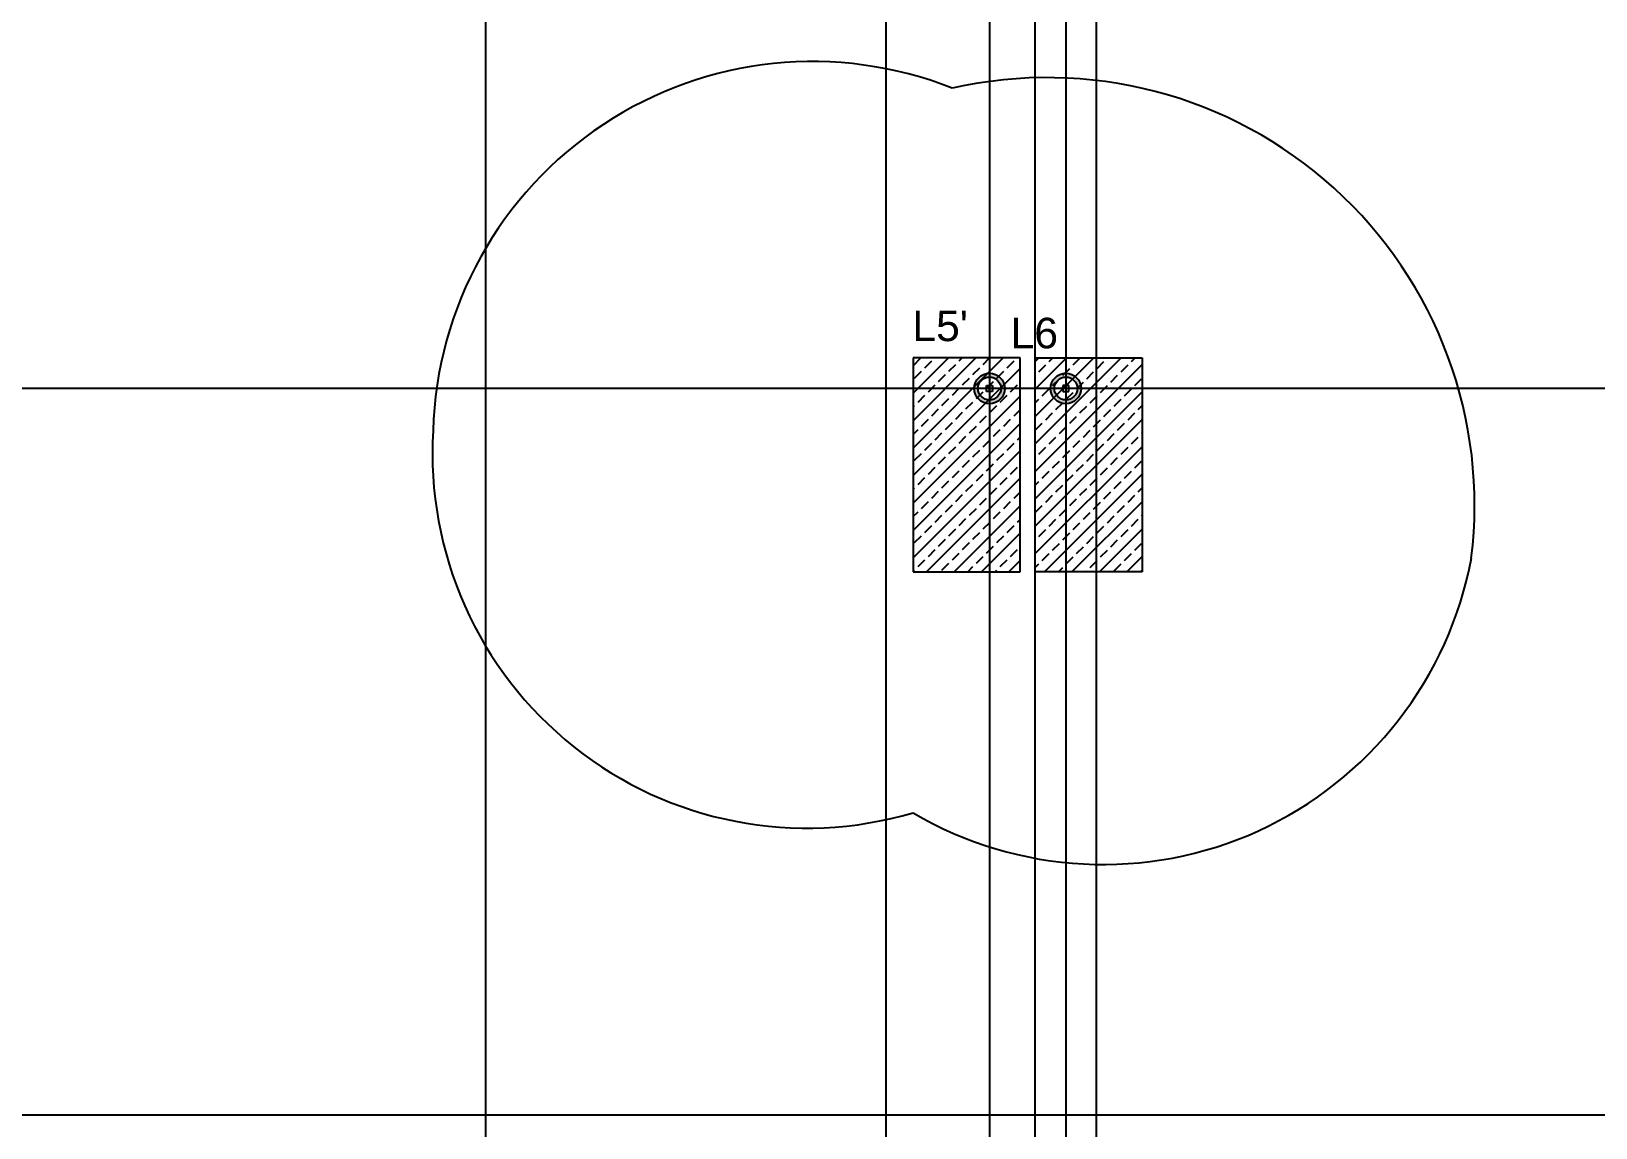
# Model space of a CAD drawing. Header units: millimetres. Extents: x 43168.9 to 43194.6, y -25545.1 to -25543.4.
# Drawn here: x 43169.5751 to 43169.6776, y -25543.9583 to -25543.8865 of the extents above; entities that cross this region are included whole.
import ezdxf

# ---------------------------------------------------------------- set-up
doc = ezdxf.new("R2010")
doc.units = ezdxf.units.MM
doc.header["$LTSCALE"] = 200
doc.linetypes.add('DASHDOT2', pattern=[0.5, 0.25, -0.125, 0, -0.125])
for name, color, linetype in [('aks_sgh', 5, 'DASHDOT2'), ('duv_sgh', 4, 'Continuous'), ('kolon-b.a_sgh', 6, 'Continuous'), ('olcuic_sgh', 183, 'Continuous'), ('tarama-betonarme_sgh', 223, 'Continuous')]:
    doc.layers.add(name, color=color, linetype=linetype)
doc.styles.add('1-200', font='arial.ttf', dxfattribs={"height": 60})

msp = doc.modelspace()

# ---------------------------------------------------------------- hatches: boundary and pattern name
h = msp.add_hatch(color=256)
edge = h.paths.add_edge_path()
edge.add_arc((43169.63788, -25543.90991), 0.001, 0, 360)
edge = h.paths.add_edge_path(flags=16)
edge.add_arc((43169.63788, -25543.90991), 0.00075, 0, 360)
h = msp.add_hatch(color=256)
edge = h.paths.add_edge_path()
edge.add_arc((43169.64288, -25543.90991), 0.001, 0, 360)
edge = h.paths.add_edge_path(flags=16)
edge.add_arc((43169.64288, -25543.90991), 0.00075, 0, 360)

# ---------------------------------------------------------------- linework, layer by layer
at = {"color": 0, "linetype": 'ByBlock', "lineweight": -2}
for p, q in [((43169.63768, -25543.91011), (43169.63768, -25543.90971)), ((43169.63768, -25543.90971), (43169.63808, -25543.90971)), ((43169.63781, -25543.90984), (43169.63795, -25543.90998)), ((43169.63781, -25543.90998), (43169.63795, -25543.90984)), ((43169.63808, -25543.90971), (43169.63808, -25543.91011)), ((43169.64308, -25543.90971), (43169.64268, -25543.90971)), ((43169.64268, -25543.90971), (43169.64268, -25543.91011)), ((43169.64295, -25543.90984), (43169.64281, -25543.90998)), ((43169.64295, -25543.90998), (43169.64281, -25543.90984)), ((43169.64308, -25543.91011), (43169.64308, -25543.90971)), ((43169.63808, -25543.91011), (43169.63768, -25543.91011)), ((43169.64268, -25543.91011), (43169.64308, -25543.91011))]:
    msp.add_line(p, q, dxfattribs=at)
for p, q in [((43169.60145, -25543.91269), (43169.60145, -25543.91269)), ((43169.66943, -25543.92102), (43169.66943, -25543.92102)), ((43169.63288, -25543.93768), (43169.63288, -25543.93768))]:
    msp.add_line(p, q)
at = {"color": 0, "linetype": 'Continuous', "lineweight": -2}
for centre, radius in [((43169.63788, -25543.90991), 0.001), ((43169.63788, -25543.90991), 0.00075), ((43169.64288, -25543.90991), 0.001), ((43169.64288, -25543.90991), 0.00075)]:
    msp.add_circle(centre, radius, dxfattribs=at)
for centre, radius, start, end in [((43169.6263, -25543.91337), 0.02486, 68.4255, 178.4255), ((43169.64166, -25543.91754), 0.02798, 352.8498, 102.8498), ((43169.62592, -25543.91418), 0.02451, 176.4984, 286.4984), ((43169.64532, -25543.91655), 0.02452, 239.5078, 349.5078)]:
    msp.add_arc(centre, radius, start, end)
at = {"layer": 'aks_sgh'}
for p, q in [((43169.60488, -25543.74092), (43169.60488, -25544.78992)), ((43169.63788, -25543.74092), (43169.63788, -25544.78992)), ((43169.64288, -25543.74092), (43169.64288, -25544.78992)), ((43169.99088, -25543.90992), (43169.01488, -25543.90992)), ((43169.99088, -25543.95748), (43169.01488, -25543.95748))]:
    msp.add_line(p, q, dxfattribs=at)
at = {"layer": 'duv_sgh'}
for p, q in [((43169.64088, -25544.32592), (43169.64088, -25543.84992)), ((43169.64488, -25543.96592), (43169.64488, -25543.87692))]:
    msp.add_line(p, q, dxfattribs=at)
at = {"layer": 'kolon-b.a_sgh'}
for p, q in [((43169.63988, -25543.90791), (43169.63288, -25543.90791)), ((43169.63288, -25543.90791), (43169.63288, -25543.92191)), ((43169.63988, -25543.92191), (43169.63988, -25543.90791)), ((43169.64088, -25543.90791), (43169.64788, -25543.90791)), ((43169.64088, -25543.92191), (43169.64088, -25543.90791)), ((43169.64788, -25543.90791), (43169.64788, -25543.92191)), ((43169.63288, -25543.92191), (43169.63988, -25543.92191)), ((43169.64788, -25543.92191), (43169.64088, -25543.92191))]:
    msp.add_line(p, q, dxfattribs=at)
at = {"layer": 'olcuic_sgh'}
msp.add_line((43169.63109, -25543.84267), (43169.63109, -25544.34617), dxfattribs=at)
at = {"layer": 'tarama-betonarme_sgh'}
for p, q in [((43169.63288, -25543.90843), (43169.63339, -25543.90791)), ((43169.63288, -25543.91022), (43169.63519, -25543.90791)), ((43169.63288, -25543.91202), (43169.63699, -25543.90791)), ((43169.63288, -25543.91381), (43169.63878, -25543.90791)), ((43169.63288, -25543.91561), (43169.63988, -25543.90861)), ((43169.63298, -25543.90923), (43169.63343, -25543.90878)), ((43169.63365, -25543.90855), (43169.6341, -25543.9081)), ((43169.63522, -25543.90878), (43169.63567, -25543.90833)), ((43169.6359, -25543.9081), (43169.63609, -25543.90791)), ((43169.63679, -25543.909), (43169.63724, -25543.90855)), ((43169.63747, -25543.90833), (43169.63789, -25543.90791)), ((43169.63837, -25543.90923), (43169.63881, -25543.90878)), ((43169.63904, -25543.90855), (43169.63949, -25543.9081)), ((43169.64088, -25543.90815), (43169.64112, -25543.90791)), ((43169.64088, -25543.90995), (43169.64292, -25543.90791)), ((43169.64088, -25543.91174), (43169.64471, -25543.90791)), ((43169.64088, -25543.91354), (43169.64651, -25543.90791)), ((43169.64088, -25543.91534), (43169.64788, -25543.90834)), ((43169.64111, -25543.90882), (43169.64156, -25543.90837)), ((43169.64178, -25543.90815), (43169.64202, -25543.90791)), ((43169.64268, -25543.90904), (43169.64313, -25543.9086)), ((43169.64335, -25543.90837), (43169.6438, -25543.90792)), ((43169.64425, -25543.90927), (43169.6447, -25543.90882)), ((43169.64492, -25543.9086), (43169.64537, -25543.90815)), ((43169.6456, -25543.90792), (43169.64561, -25543.90791)), ((43169.6465, -25543.90882), (43169.64695, -25543.90837)), ((43169.64717, -25543.90815), (43169.64741, -25543.90791)), ((43169.63388, -25543.91012), (43169.63432, -25543.90968)), ((43169.63455, -25543.90945), (43169.635, -25543.909)), ((43169.63612, -25543.90968), (43169.63657, -25543.90923)), ((43169.63769, -25543.9099), (43169.63814, -25543.90945)), ((43169.63926, -25543.91012), (43169.63971, -25543.90968)), ((43169.64088, -25543.90905), (43169.64088, -25543.90904)), ((43169.64201, -25543.90972), (43169.64246, -25543.90927)), ((43169.64358, -25543.90994), (43169.64403, -25543.90949)), ((43169.64515, -25543.91017), (43169.6456, -25543.90972)), ((43169.64582, -25543.90949), (43169.64627, -25543.90904)), ((43169.64739, -25543.90972), (43169.64784, -25543.90927)), ((43169.63288, -25543.91741), (43169.63988, -25543.91041)), ((43169.6332, -25543.9108), (43169.63365, -25543.91035)), ((43169.63477, -25543.91102), (43169.63522, -25543.91057)), ((43169.63545, -25543.91035), (43169.6359, -25543.9099)), ((43169.63634, -25543.91125), (43169.63679, -25543.9108)), ((43169.63702, -25543.91057), (43169.63747, -25543.91012)), ((43169.63859, -25543.9108), (43169.63904, -25543.91035)), ((43169.64088, -25543.91713), (43169.64788, -25543.91013)), ((43169.64088, -25543.91085), (43169.64111, -25543.91062)), ((43169.64133, -25543.91039), (43169.64178, -25543.90994)), ((43169.64223, -25543.91129), (43169.64268, -25543.91084)), ((43169.6429, -25543.91062), (43169.64335, -25543.91017)), ((43169.64448, -25543.91084), (43169.64492, -25543.91039)), ((43169.64605, -25543.91107), (43169.6465, -25543.91062)), ((43169.64672, -25543.91039), (43169.64717, -25543.90994)), ((43169.63288, -25543.91112), (43169.63298, -25543.91102)), ((43169.63343, -25543.91237), (43169.63388, -25543.91192)), ((43169.6341, -25543.9117), (43169.63455, -25543.91125)), ((43169.63567, -25543.91192), (43169.63612, -25543.91147)), ((43169.63724, -25543.91214), (43169.63769, -25543.9117)), ((43169.63792, -25543.91147), (43169.63837, -25543.91102)), ((43169.63881, -25543.91237), (43169.63926, -25543.91192)), ((43169.63949, -25543.9117), (43169.63988, -25543.9113)), ((43169.64088, -25543.91893), (43169.64788, -25543.91193)), ((43169.64156, -25543.91196), (43169.64201, -25543.91151)), ((43169.64313, -25543.91219), (43169.64358, -25543.91174)), ((43169.6438, -25543.91151), (43169.64425, -25543.91107)), ((43169.64537, -25543.91174), (43169.64582, -25543.91129)), ((43169.64695, -25543.91196), (43169.64739, -25543.91151)), ((43169.64762, -25543.91129), (43169.64788, -25543.91103)), ((43169.63288, -25543.9192), (43169.63988, -25543.9122)), ((43169.63288, -25543.91292), (43169.6332, -25543.91259)), ((43169.63432, -25543.91327), (43169.63477, -25543.91282)), ((43169.635, -25543.91259), (43169.63545, -25543.91214)), ((43169.63657, -25543.91282), (43169.63702, -25543.91237)), ((43169.63814, -25543.91304), (43169.63859, -25543.91259)), ((43169.64088, -25543.91264), (43169.64133, -25543.91219)), ((43169.64246, -25543.91286), (43169.6429, -25543.91241)), ((43169.64403, -25543.91309), (43169.64448, -25543.91264)), ((43169.6447, -25543.91241), (43169.64515, -25543.91196)), ((43169.6456, -25543.91331), (43169.64605, -25543.91286)), ((43169.64627, -25543.91264), (43169.64672, -25543.91219)), ((43169.64784, -25543.91286), (43169.64788, -25543.91283)), ((43169.63365, -25543.91394), (43169.6341, -25543.91349)), ((43169.63522, -25543.91417), (43169.63567, -25543.91372)), ((43169.6359, -25543.91349), (43169.63634, -25543.91304)), ((43169.63679, -25543.91439), (43169.63724, -25543.91394)), ((43169.63747, -25543.91372), (43169.63792, -25543.91327)), ((43169.63904, -25543.91394), (43169.63949, -25543.91349)), ((43169.63971, -25543.91327), (43169.63988, -25543.9131)), ((43169.64088, -25543.92072), (43169.64788, -25543.91372)), ((43169.64111, -25543.91421), (43169.64156, -25543.91376)), ((43169.64178, -25543.91354), (43169.64223, -25543.91309)), ((43169.64335, -25543.91376), (43169.6438, -25543.91331)), ((43169.64492, -25543.91398), (43169.64537, -25543.91354)), ((43169.6465, -25543.91421), (43169.64695, -25543.91376)), ((43169.64717, -25543.91354), (43169.64762, -25543.91309)), ((43169.63288, -25543.921), (43169.63988, -25543.914)), ((43169.63298, -25543.91461), (43169.63343, -25543.91417)), ((43169.63455, -25543.91484), (43169.635, -25543.91439)), ((43169.63612, -25543.91506), (43169.63657, -25543.91461)), ((43169.63769, -25543.91529), (43169.63814, -25543.91484)), ((43169.63837, -25543.91461), (43169.63881, -25543.91417)), ((43169.64088, -25543.91444), (43169.64088, -25543.91443)), ((43169.64201, -25543.91511), (43169.64246, -25543.91466)), ((43169.64268, -25543.91443), (43169.64313, -25543.91398)), ((43169.64358, -25543.91533), (43169.64403, -25543.91488)), ((43169.64425, -25543.91466), (43169.6447, -25543.91421)), ((43169.64582, -25543.91488), (43169.64627, -25543.91443)), ((43169.64739, -25543.91511), (43169.64784, -25543.91466)), ((43169.6332, -25543.91619), (43169.63365, -25543.91574)), ((43169.63376, -25543.92191), (43169.63988, -25543.91579)), ((43169.63388, -25543.91551), (43169.63432, -25543.91506)), ((43169.63477, -25543.91641), (43169.63522, -25543.91596)), ((43169.63545, -25543.91574), (43169.6359, -25543.91529)), ((43169.63702, -25543.91596), (43169.63747, -25543.91551)), ((43169.63859, -25543.91619), (43169.63904, -25543.91574)), ((43169.63926, -25543.91551), (43169.63971, -25543.91506)), ((43169.64088, -25543.91623), (43169.64111, -25543.916)), ((43169.64133, -25543.91578), (43169.64178, -25543.91533)), ((43169.64149, -25543.92191), (43169.64788, -25543.91552)), ((43169.6429, -25543.916), (43169.64335, -25543.91556)), ((43169.64448, -25543.91623), (43169.64492, -25543.91578)), ((43169.64515, -25543.91556), (43169.6456, -25543.91511)), ((43169.64605, -25543.91645), (43169.6465, -25543.916)), ((43169.64672, -25543.91578), (43169.64717, -25543.91533)), ((43169.63288, -25543.91651), (43169.63298, -25543.91641)), ((43169.6341, -25543.91708), (43169.63455, -25543.91663)), ((43169.63567, -25543.91731), (43169.63612, -25543.91686)), ((43169.63634, -25543.91663), (43169.63679, -25543.91619)), ((43169.63792, -25543.91686), (43169.63837, -25543.91641)), ((43169.63949, -25543.91708), (43169.63988, -25543.91669)), ((43169.64156, -25543.91735), (43169.64201, -25543.9169)), ((43169.64223, -25543.91668), (43169.64268, -25543.91623)), ((43169.6438, -25543.9169), (43169.64425, -25543.91645)), ((43169.64537, -25543.91713), (43169.64582, -25543.91668)), ((43169.64695, -25543.91735), (43169.64739, -25543.9169)), ((43169.64762, -25543.91668), (43169.64788, -25543.91642)), ((43169.63288, -25543.9183), (43169.6332, -25543.91798)), ((43169.63343, -25543.91776), (43169.63388, -25543.91731)), ((43169.635, -25543.91798), (43169.63545, -25543.91753)), ((43169.63556, -25543.92191), (43169.63988, -25543.91759)), ((43169.63657, -25543.91821), (43169.63702, -25543.91776)), ((43169.63724, -25543.91753), (43169.63769, -25543.91708)), ((43169.63814, -25543.91843), (43169.63859, -25543.91798)), ((43169.63881, -25543.91776), (43169.63926, -25543.91731)), ((43169.64088, -25543.91803), (43169.64133, -25543.91758)), ((43169.64246, -25543.91825), (43169.6429, -25543.9178)), ((43169.64313, -25543.91758), (43169.64358, -25543.91713)), ((43169.64328, -25543.92191), (43169.64788, -25543.91732)), ((43169.64403, -25543.91847), (43169.64448, -25543.91803)), ((43169.6447, -25543.9178), (43169.64515, -25543.91735)), ((43169.64627, -25543.91803), (43169.64672, -25543.91758)), ((43169.63365, -25543.91933), (43169.6341, -25543.91888)), ((43169.63432, -25543.91866), (43169.63477, -25543.91821)), ((43169.6359, -25543.91888), (43169.63634, -25543.91843)), ((43169.63747, -25543.9191), (43169.63792, -25543.91866)), ((43169.63904, -25543.91933), (43169.63949, -25543.91888)), ((43169.63971, -25543.91866), (43169.63988, -25543.91849)), ((43169.64178, -25543.91892), (43169.64223, -25543.91847)), ((43169.64335, -25543.91915), (43169.6438, -25543.9187)), ((43169.64492, -25543.91937), (43169.64537, -25543.91892)), ((43169.6456, -25543.9187), (43169.64605, -25543.91825)), ((43169.64717, -25543.91892), (43169.64762, -25543.91847)), ((43169.64784, -25543.91825), (43169.64788, -25543.91821)), ((43169.63298, -25543.92), (43169.63343, -25543.91955)), ((43169.63455, -25543.92023), (43169.635, -25543.91978)), ((43169.63522, -25543.91955), (43169.63567, -25543.9191)), ((43169.63612, -25543.92045), (43169.63657, -25543.92)), ((43169.63679, -25543.91978), (43169.63724, -25543.91933)), ((43169.63736, -25543.92191), (43169.63988, -25543.91939)), ((43169.63837, -25543.92), (43169.63881, -25543.91955)), ((43169.64088, -25543.91983), (43169.64088, -25543.91982)), ((43169.64111, -25543.9196), (43169.64156, -25543.91915)), ((43169.64201, -25543.92049), (43169.64246, -25543.92005)), ((43169.64268, -25543.91982), (43169.64313, -25543.91937)), ((43169.64425, -25543.92005), (43169.6447, -25543.9196)), ((43169.64508, -25543.92191), (43169.64788, -25543.91911)), ((43169.64582, -25543.92027), (43169.64627, -25543.91982)), ((43169.6465, -25543.9196), (43169.64695, -25543.91915)), ((43169.64739, -25543.92049), (43169.64784, -25543.92005)), ((43169.6332, -25543.92157), (43169.63365, -25543.92112)), ((43169.63388, -25543.9209), (43169.63432, -25543.92045)), ((43169.63545, -25543.92112), (43169.6359, -25543.92068)), ((43169.63702, -25543.92135), (43169.63747, -25543.9209)), ((43169.63769, -25543.92068), (43169.63814, -25543.92023)), ((43169.63859, -25543.92157), (43169.63904, -25543.92112)), ((43169.63926, -25543.9209), (43169.63971, -25543.92045)), ((43169.64133, -25543.92117), (43169.64178, -25543.92072)), ((43169.6429, -25543.92139), (43169.64335, -25543.92094)), ((43169.64358, -25543.92072), (43169.64403, -25543.92027)), ((43169.64515, -25543.92094), (43169.6456, -25543.92049)), ((43169.64672, -25543.92117), (43169.64717, -25543.92072)), ((43169.64688, -25543.92191), (43169.64788, -25543.92091)), ((43169.63288, -25543.9219), (43169.63298, -25543.9218)), ((43169.63477, -25543.9218), (43169.63522, -25543.92135)), ((43169.63646, -25543.92191), (43169.63679, -25543.92157)), ((43169.63825, -25543.92191), (43169.63837, -25543.9218)), ((43169.63915, -25543.92191), (43169.63988, -25543.92118)), ((43169.64088, -25543.92162), (43169.64111, -25543.92139)), ((43169.64239, -25543.92191), (43169.64268, -25543.92162)), ((43169.64418, -25543.92191), (43169.64425, -25543.92184)), ((43169.64448, -25543.92162), (43169.64492, -25543.92117)), ((43169.64605, -25543.92184), (43169.6465, -25543.92139)), ((43169.64778, -25543.92191), (43169.64788, -25543.92181))]:
    msp.add_line(p, q, dxfattribs=at)

# ---------------------------------------------------------------- texts
at = {"layer": 'aks_sgh', "style": '1-200'}
for s, rotation, p in [("L5'", 360, (43169.63283, -25543.90681)), ('L6', 0, (43169.63926, -25543.90728))]:
    msp.add_text(s, height=0.002, rotation=rotation, dxfattribs=at).set_placement(p)

doc.saveas('drawing.dxf')
